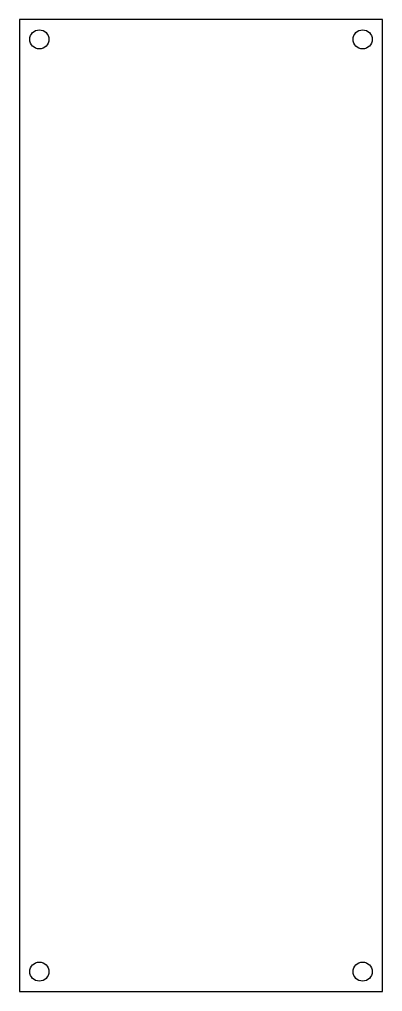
# Model space of a CAD drawing. Header units: millimetres. Extents: x -288 to -242, y 29 to 151.
import ezdxf

# ---------------------------------------------------------------- set-up
doc = ezdxf.new("R2010")
doc.units = ezdxf.units.MM
doc.layers.get('0').update_dxf_attribs({"linetype": 'CONTINUOUS'})

msp = doc.modelspace()

# ---------------------------------------------------------------- linework, layer by layer
msp.add_lwpolyline([(-241.97, 29.04), (-241.97, 150.88), (-287.5, 150.88), (-287.5, 29.04)], close=True)
for centre in [(-285, 148.38), (-244.47, 148.38), (-285, 31.54), (-244.47, 31.54)]:
    msp.add_circle(centre, 1.2)

doc.saveas('drawing.dxf')
